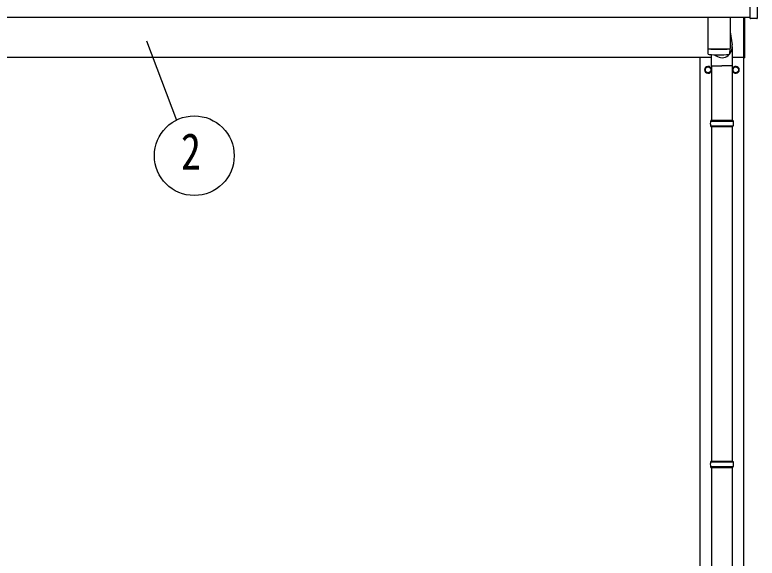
# Model space of a CAD drawing. Units: millimetres, scale not verified. Extents: x -16820 to 16820, y -11880 to 11880.
# Drawn here: x -13326 to -11181, y -4199 to -2628 of the extents above; entities that cross this region are included whole.
import ezdxf
from ezdxf.enums import TextEntityAlignment as Align

# ---------------------------------------------------------------- set-up
doc = ezdxf.new("R2010")
doc.units = ezdxf.units.MM
doc.header["$LTSCALE"] = 50
for name, color, linetype in [('0-5_YKK_13', 4, 'Continuous'), ('0-6_YKK_A1', 4, 'Continuous'), ('0-7_YKK_D', 6, 'Continuous')]:
    doc.layers.add(name, color=color, linetype=linetype)
doc.styles.add('ＭＳ ゴシック', font='')
doc.styles.get('ＭＳ ゴシック').set_extended_font_data('MS Gothic')

msp = doc.modelspace()

# ---------------------------------------------------------------- linework, layer by layer
at = {"layer": '0-5_YKK_13'}
for p, q in [((-11201.12, -2638.13), (-11201.12, -2490.13)), ((-11181.12, -2490.13), (-11181.12, -2638.13)), ((-11323.42, -2635.92), (-11323.42, -2725.55)), ((-11259.42, -2635.92), (-11259.42, -2725.55)), ((-11219.42, -2752.5), (-11219.42, -2635.92)), ((-11217.42, -2635.92), (-11217.42, -2752.5)), ((-11181.62, -2638.63), (-11200.62, -2638.63)), ((-11259.42, -2676.74), (-11253.32, -2714.87)), ((-11252.77, -2775.03), (-11252.77, -2720.37)), ((-11323.45, -2726.55), (-11323.22, -2739.53)), ((-11318.95, -2725.83), (-11318.93, -2726.83)), ((-11313.07, -2775.03), (-11313.07, -2743.05)), ((-11263.9, -2725.83), (-11263.91, -2726.83)), ((-11259.62, -2739.53), (-11259.39, -2726.55)), ((-11219.42, -2752.5), (-11217.42, -2752.5)), ((-11314.32, -2786.75), (-11314.42, -2786.75)), ((-11314.32, -2787.25), (-11314.42, -2787.25)), ((-11313.07, -2775.03), (-11282.92, -2775.03)), ((-11312.92, -2775.03), (-11312.92, -2933.01)), ((-11252.77, -2775.03), (-11282.92, -2775.03)), ((-11252.92, -2775.03), (-11252.92, -2933.01)), ((-11251.52, -2786.75), (-11251.42, -2786.75)), ((-11251.52, -2787.25), (-11251.42, -2787.25)), ((-11315.92, -2935.01), (-11249.92, -2935.01)), ((-11314.92, -2933.01), (-11250.92, -2933.01)), ((-11314.92, -2933.01), (-11314.92, -2935.01)), ((-11250.92, -2933.01), (-11250.92, -2935.01)), ((-11315.92, -2949.01), (-11249.92, -2949.01)), ((-11314.92, -2951.01), (-11314.92, -2949.01)), ((-11314.92, -2951.01), (-11250.92, -2951.01)), ((-11312.92, -2951.01), (-11312.92, -3918.5)), ((-11252.92, -2951.01), (-11252.92, -3918.5)), ((-11250.92, -2951.01), (-11250.92, -2949.01)), ((-11315.92, -3920.49), (-11249.92, -3920.49)), ((-11314.92, -3918.49), (-11250.92, -3918.49)), ((-11314.92, -3918.49), (-11314.92, -3920.49)), ((-11250.92, -3918.49), (-11250.92, -3920.49)), ((-11315.92, -3934.49), (-11249.92, -3934.49)), ((-11314.92, -3936.49), (-11314.92, -3934.49)), ((-11314.92, -3936.49), (-11250.92, -3936.49)), ((-11312.92, -3936.49), (-11312.92, -4841)), ((-11252.92, -3936.49), (-11252.92, -4841)), ((-11250.92, -3936.49), (-11250.92, -3934.49))]:
    msp.add_line(p, q, dxfattribs=at)
for points in [[(-11322.92, -2777.19), (-11331.42, -2782.09), (-11331.42, -2791.91), (-11322.92, -2796.81), (-11314.42, -2791.91), (-11314.42, -2782.09)], [(-11242.92, -2777.19), (-11234.42, -2782.09), (-11234.42, -2791.91), (-11242.92, -2796.81), (-11251.42, -2791.91), (-11251.42, -2782.09)]]:
    msp.add_lwpolyline(points, close=True, dxfattribs=at)
for centre in [(-11322.92, -2787), (-11242.92, -2787)]:
    msp.add_circle(centre, 8.5, dxfattribs=at)
for centre, radius, start, end in [((-11200.62, -2638.13), 0.5, 180, 270), ((-11181.62, -2638.13), 0.5, 270, 0), ((-11291.42, -2245.82), 480.8, 266.18381, 273.81619), ((-11291.42, -2246.82), 480.8, 266.18381, 273.81619), ((-11319.8, -2739.3), 3.43, 183.90213, 262.99006), ((-11291.41, -2223.83), 519.67, 266.82198, 273.17643), ((-11263.04, -2739.3), 3.43, 277.08355, 356.08693), ((-11322.92, -2787), 10, 9.93637, 350.06363), ((-11322.92, -2787), 8.6, 171.25399, 188.74601), ((-11322.92, -2787), 8.6, 111.25399, 128.74601), ((-11322.92, -2787), 8.6, 51.25399, 68.74601), ((-11322.92, -2787), 8.6, 1.66581, 8.74601), ((-11322.92, -2787), 8.6, 351.25399, 358.33419), ((-11242.92, -2787), 10, 189.93637, 170.06363), ((-11242.92, -2787), 8.6, 171.25399, 178.33419), ((-11242.92, -2787), 8.6, 181.66581, 188.74601), ((-11242.92, -2787), 8.6, 111.25399, 128.74601), ((-11242.92, -2787), 8.6, 51.25399, 68.74601), ((-11242.92, -2787), 8.6, 351.25399, 8.74601), ((-11322.92, -2787), 8.6, 231.25399, 248.74601), ((-11322.92, -2787), 8.6, 291.25399, 308.74601), ((-11242.92, -2787), 8.6, 231.25399, 248.74601), ((-11242.92, -2787), 8.6, 291.25399, 308.74601), ((-11267.17, -2942.01), 49.25, 171.82876, 180.00002), ((-11298.67, -2942.01), 49.25, 359.99998, 8.17124), ((-11267.17, -2942.01), 49.25, 180.00002, 188.17127), ((-11298.67, -2942.01), 49.25, 351.82873, 359.99998), ((-11267.17, -3927.49), 49.25, 171.82876, 180.00002), ((-11298.67, -3927.49), 49.25, 359.99998, 8.17124), ((-11267.17, -3927.49), 49.25, 180.00002, 188.17127), ((-11298.67, -3927.49), 49.25, 351.82873, 359.99998)]:
    msp.add_arc(centre, radius, start, end, dxfattribs=at)
msp.add_ellipse((-11282.92, -2720.37), major_axis=(0, -31.56), ratio=0.952301, start_param=5.5285797, end_param=8.0288696, dxfattribs=at)
at = {"layer": '0-6_YKK_A1'}
for p, q in [((-11201.12, -2635.92), (-14237.72, -2635.92)), ((-14125.77, -2750), (-11313.07, -2750)), ((-11345.42, -5550), (-11345.42, -2750)), ((-11252.77, -2750), (-11219.42, -2750)), ((-11220.42, -2750), (-11220.42, -5550))]:
    msp.add_line(p, q, dxfattribs=at)
at = {"layer": '0-7_YKK_D'}
msp.add_line((-12945.35, -2703.35), (-12859.32, -2932.45), dxfattribs=at)
msp.add_circle((-12807.52, -3035.34), 115.2, dxfattribs=at)

# ---------------------------------------------------------------- texts
at = {"layer": '0-7_YKK_D', "style": 'ＭＳ ゴシック', "width": 0.8}
msp.add_text('2', height=105.6, dxfattribs=at).set_placement((-12845.92, -3107.34), align=Align.BOTTOM_LEFT)

doc.saveas('drawing.dxf')
